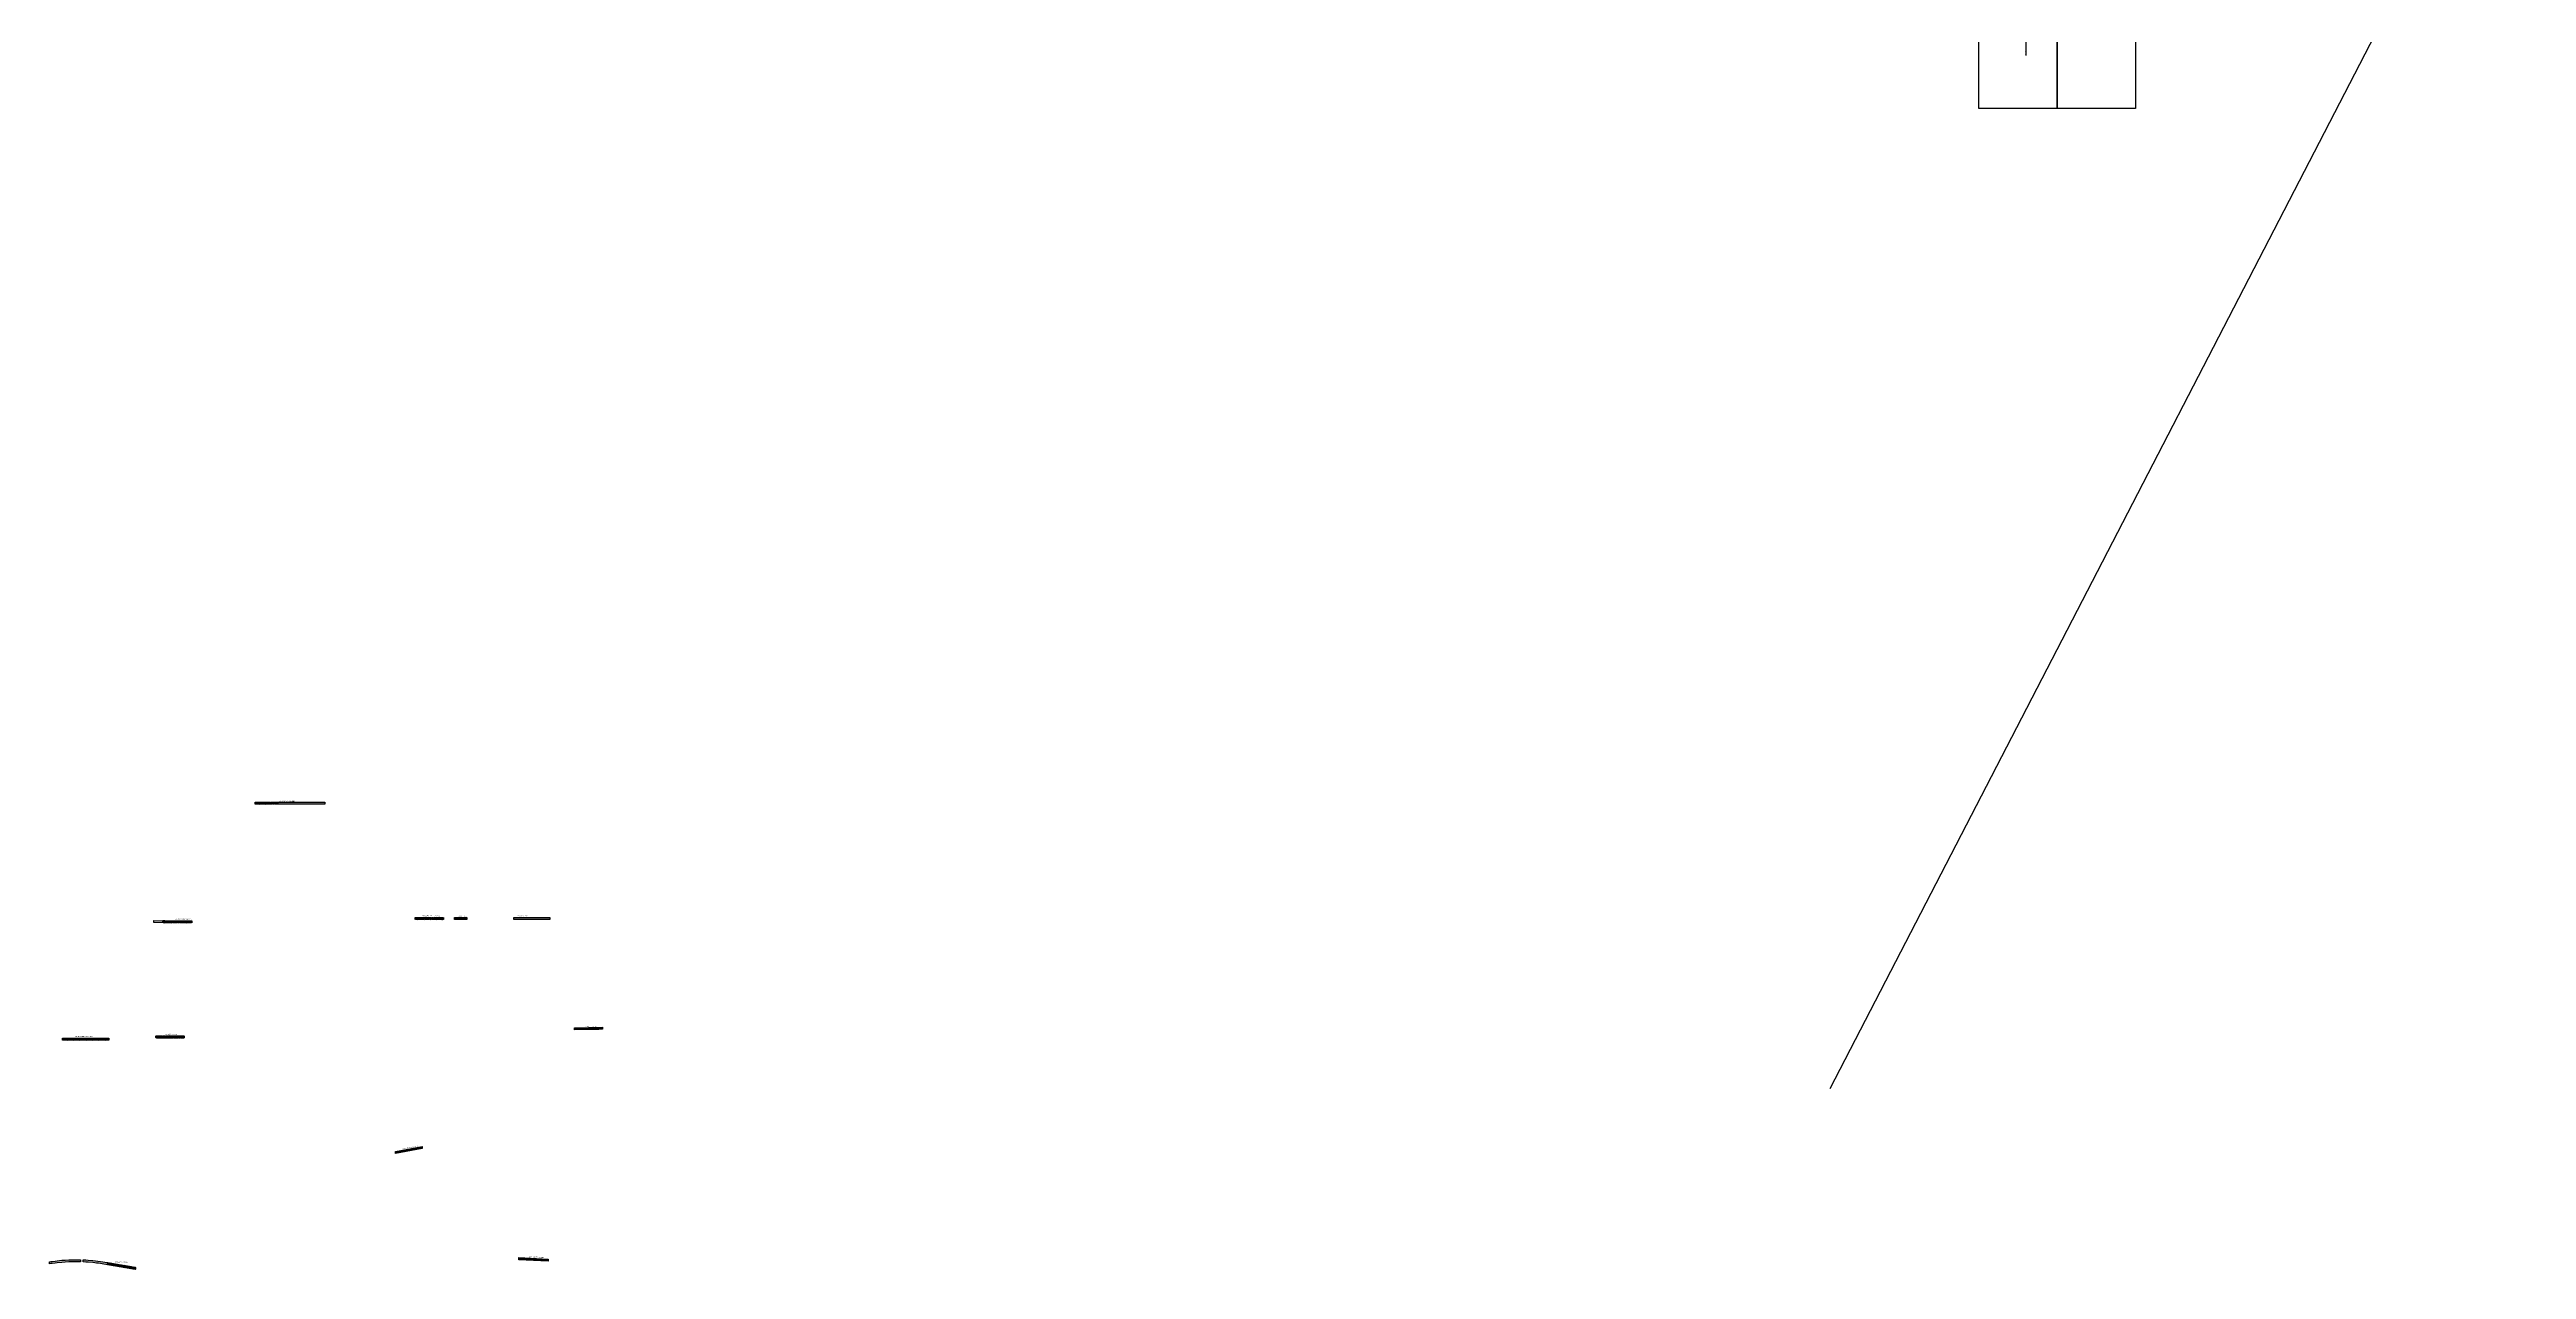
# Model space of a CAD drawing. Header units: metres. Extents: x 315735 to 333998, y 7388583 to 7411856.
# Drawn here: x 318176 to 333998, y 7388583 to 7396376 of the extents above; entities that cross this region are included whole.
import ezdxf
from ezdxf.enums import TextEntityAlignment as Align

# ---------------------------------------------------------------- set-up
doc = ezdxf.new("R2010")
doc.units = ezdxf.units.M
doc.header["$LTSCALE"] = 10
doc.linetypes.add('DASHED', pattern=[0.75, 0.5, -0.25])
doc.layers.add('_AUXILIAR', color=7, linetype='Continuous', lineweight=30)
for name, color, linetype in [('A-IMAGENS', 255, 'Continuous'), ('f-malha', 252, 'Continuous'), ('f-malha-txt', 8, 'Continuous'), ('U-VT-OAE EXISTENTE', 252, 'Continuous'), ('U-VT-PERFIL-TXT', 2, 'Continuous'), ('U-VT-PLATAFORMA', 3, 'DASHED'), ('U-VT-VIADUTO-EXISTENTE', 252, 'Continuous')]:
    doc.layers.add(name, color=color, linetype=linetype)
doc.layers.add('U-VT-PLATAFORMA EXISTENTE', color=252, linetype='Continuous', transparency=0.5)
doc.styles.add('DIM', font='arial.ttf', dxfattribs={"width": 0.8})
doc.styles.add('R60', font='arial.ttf', dxfattribs={"height": 1.5})
picture_1 = doc.add_image_def('image39.jpg', size_in_pixel=(5000, 5000))
picture_2 = doc.add_image_def('image97.jpg', size_in_pixel=(5000, 5000))

msp = doc.modelspace()

# ---------------------------------------------------------------- hatches: boundary and pattern name
at = {"layer": 'U-VT-OAE EXISTENTE'}
h = msp.add_hatch(dxfattribs=at)
h.set_pattern_fill('ANSI31', color=256, angle=-0.0282842)
h.set_pattern_definition([(44.971715783, (-23604.4113, -12568.6732), (-2.2439554748, 2.2461720386), [])])
h.paths.add_polyline_path([(318257.856, 7390048.149), (318257.931, 7390061.149), (318553.84, 7390061.2), (318553.766, 7390048.2)])
at = {"layer": 'U-VT-PLATAFORMA'}
h = msp.add_hatch(dxfattribs=at)
h.set_pattern_fill('ANSI31', color=256)
h.set_pattern_definition([(45, (-18719.152, -11229.3753), (-2.2450640303, 2.2450640303), [])])
h.paths.add_polyline_path([(319488.752, 7391568.306), (319488.752, 7391555.306), (319634.048, 7391555.306), (319634.048, 7391568.306)])
h = msp.add_hatch(dxfattribs=at)
h.set_pattern_fill('ANSI31', color=256)
h.set_pattern_definition([(45, (-19308.18, -11986.723), (-2.2450640303, 2.2450640303), [])])
h.paths.add_polyline_path([(318899.724, 7390797.958), (318899.792, 7390810.958), (319079.82, 7390810.014), (319079.752, 7390797.014)])
h = msp.add_hatch(dxfattribs=at)
h.set_pattern_fill('ANSI31', color=256)
h.paths.add_polyline_path([(320511.709, 7390817.569), (320511.777, 7390830.569), (320691.698, 7390830.648), (320691.698, 7390817.648)])
h = msp.add_hatch(dxfattribs=at)
h.set_pattern_fill('ANSI31', color=256, angle=0.5367294)
h.set_pattern_definition([(45.536729385, (46902.264, -14874.7117), (-2.265996292, 2.2239347572), [])])
h.paths.add_polyline_path([(319035.638, 7390074.252), (319035.76, 7390061.252), (318855.731, 7390061.252), (318855.609, 7390074.252)])
at = {"layer": 'U-VT-PLATAFORMA', "linetype": 'Continuous', "lineweight": 0}
h = msp.add_hatch(dxfattribs=at)
h.set_pattern_fill('ANSI31', color=256)
h.set_pattern_definition([(45, (-22455.739, -12003.016), (-2.2450640303, 2.2450640303), [])])
h.paths.add_polyline_path([(318545.752, 7388626.693), (318725.752, 7388596.113), (318725.681, 7388582.657), (318545.691, 7388613.279)])
at = {"layer": 'U-VT-PLATAFORMA EXISTENTE'}
h = msp.add_hatch(color=8, dxfattribs=at)
h.dxf.hatch_style = 1
h.paths.add_polyline_path([(318175.639, 7388631.777), (318183.246, 7388633.007), (318192.604, 7388634.349), (318210.575, 7388636.696), (318224.814, 7388638.294), (318253.327, 7388641.248), (318275.457, 7388642.792), (318298.973, 7388643.983), (318319.815, 7388644.635), (318340.177, 7388644.92), (318355.103, 7388644.921), (318370.417, 7388644.628), (318373.866, 7388644.517), (318373.866, 7388631.467), (318370.417, 7388631.578), (318355.103, 7388631.871), (318340.177, 7388631.87), (318319.815, 7388631.585), (318298.973, 7388630.933), (318275.457, 7388629.742), (318253.327, 7388628.198), (318224.814, 7388625.244), (318210.575, 7388623.646), (318192.604, 7388621.299), (318183.246, 7388619.957), (318175.639, 7388618.727)])
h = msp.add_hatch(color=8, dxfattribs=at)
h.dxf.hatch_style = 1
edge = h.paths.add_edge_path()
edge.add_line((318390.625, 7388630.843), (318390.541, 7388644.1))
edge.add_line((318390.541, 7388644.1), (318406.908, 7388643.217))
edge.add_line((318406.908, 7388643.217), (318422.78, 7388642.18))
edge.add_line((318422.78, 7388642.18), (318452.732, 7388639.531))
edge.add_line((318452.732, 7388639.531), (318500.482, 7388633.596))
edge.add_line((318500.482, 7388633.596), (318544.228, 7388626.677))
edge.add_line((318544.228, 7388626.677), (318545.668, 7388626.432))
edge.add_line((318545.668, 7388626.432), (318636.161, 7388611.058))
edge.add_line((318636.161, 7388611.058), (318636.195, 7388597.906))
edge.add_line((318636.195, 7388597.906), (318545.691, 7388613.279))
edge.add_arc((318359.683, 7387564.764), 1064.886, 79.9402989, 82.4077783)
edge.add_arc((318341.734, 7387529.284), 1102.504, 81.7267644, 84.2150313)
edge.add_line((318452.861, 7388626.174), (318422.78, 7388629.13))
edge.add_line((318422.78, 7388629.13), (318406.847, 7388629.851))
edge.add_line((318406.847, 7388629.851), (318390.625, 7388630.843))
at = {"layer": 'U-VT-VIADUTO-EXISTENTE'}
h = msp.add_hatch(color=256, dxfattribs=at)
h.dxf.hatch_style = 1
h.paths.add_polyline_path([(319634.047, 7391555.45), (319634.048, 7391568.458), (319933.807, 7391568.636), (319933.807, 7391555.636)])
h = msp.add_hatch(color=256, dxfattribs=at)
h.dxf.hatch_style = 1
h.paths.add_polyline_path([(319085.429, 7390797.005), (318840.874, 7390798.294), (318840.874, 7390811.294), (319085.429, 7390810.005)])
h = msp.add_hatch(color=256, dxfattribs=at)
h.dxf.hatch_style = 1
h.paths.add_polyline_path([(320762.768, 7390817.772), (320762.831, 7390830.772), (320841.752, 7390830.838), (320841.757, 7390817.838)])
h = msp.add_hatch(color=256, dxfattribs=at)
h.dxf.hatch_style = 1
h.paths.add_polyline_path([(321141.752, 7390817.839), (321141.815, 7390830.839), (321371.747, 7390830.923), (321371.752, 7390817.923)])
h = msp.add_hatch(color=256, dxfattribs=at)
h.dxf.hatch_style = 1
h.paths.add_polyline_path([(319035.638, 7390074.252), (319035.76, 7390061.252), (318855.731, 7390061.252), (318855.609, 7390074.252)])
h = msp.add_hatch(color=256, dxfattribs=at)
h.dxf.hatch_style = 1
h.paths.add_polyline_path([(321708.752, 7390116.827), (321708.703, 7390129.828), (321528.911, 7390127.197), (321529.004, 7390114.198)])
h = msp.add_hatch(color=256, dxfattribs=at)
h.dxf.hatch_style = 1
h.paths.add_polyline_path([(320555.886, 7389368.136), (320555.886, 7389354.903), (320385.55, 7389322.516), (320385.55, 7389335.749)])
h = msp.add_hatch(color=256, dxfattribs=at)
h.dxf.hatch_style = 1
h.paths.add_polyline_path([(321173.71, 7388645.057), (321173.744, 7388658.057), (321361.72, 7388648.769), (321361.691, 7388635.642)])

# ---------------------------------------------------------------- linework, layer by layer
at = {"layer": '_AUXILIAR'}
msp.add_lwpolyline([(329550.963, 7389738.824), (333998.464, 7398343.203)], dxfattribs=at)
at = {"layer": 'f-malha'}
msp.add_line((330800, 7396939.651), (330800, 7396338.723), dxfattribs=at)
at = {"layer": 'U-VT-OAE EXISTENTE', "color": 2}
msp.add_lwpolyline([(318257.856, 7390048.149), (318257.931, 7390061.149), (318553.84, 7390061.2), (318553.766, 7390048.2)], close=True, dxfattribs=at)
at = {"layer": 'U-VT-PLATAFORMA', "linetype": 'Continuous'}
msp.add_line((318545.752, 7388626.693), (318545.691, 7388613.279), dxfattribs=at)
at = {"layer": 'U-VT-PLATAFORMA'}
for points in [[(319488.752, 7391555.458), (319488.752, 7391568.458), (319634.048, 7391568.458), (319634.048, 7391555.458)], [(318899.724, 7390797.958), (318899.792, 7390810.958), (319079.82, 7390810.014), (319079.752, 7390797.014)], [(320511.709, 7390817.569), (320511.777, 7390830.569), (320691.698, 7390830.648), (320691.698, 7390817.648)], [(318855.609, 7390074.252), (319035.638, 7390074.252), (319035.76, 7390061.252), (318855.731, 7390061.252)], [(319035.638, 7390074.252), (319035.76, 7390061.252), (318855.731, 7390061.252), (318855.609, 7390074.252)], [(318545.752, 7388626.693), (318725.752, 7388596.113), (318725.681, 7388582.657), (318545.691, 7388613.279)]]:
    msp.add_lwpolyline(points, close=True, dxfattribs=at)
at = {"layer": 'U-VT-PLATAFORMA', "linetype": 'Continuous', "lineweight": 0}
msp.add_lwpolyline([(318545.752, 7388626.693), (318725.752, 7388596.113), (318725.681, 7388582.657), (318545.691, 7388613.279)], close=True, dxfattribs=at)
at = {"layer": 'U-VT-VIADUTO-EXISTENTE', "color": 2}
for points in [[(319634.047, 7391555.45), (319634.048, 7391568.458), (319933.807, 7391568.636), (319933.807, 7391555.636)], [(319085.429, 7390797.005), (318840.874, 7390798.294), (318840.874, 7390811.294), (319085.429, 7390810.005)], [(320762.768, 7390817.772), (320762.831, 7390830.772), (320841.752, 7390830.838), (320841.757, 7390817.838)], [(321141.752, 7390817.839), (321141.815, 7390830.839), (321371.747, 7390830.923), (321371.752, 7390817.923)], [(320555.886, 7389368.136), (320555.886, 7389354.903), (320385.55, 7389322.516), (320385.55, 7389335.749)], [(318175.639, 7388631.777), (318183.246, 7388633.007), (318192.604, 7388634.349), (318210.575, 7388636.696), (318224.814, 7388638.294), (318253.327, 7388641.248), (318275.457, 7388642.792), (318298.973, 7388643.983), (318319.815, 7388644.635), (318340.177, 7388644.92), (318355.103, 7388644.921), (318370.417, 7388644.628), (318373.866, 7388644.517), (318373.866, 7388631.467), (318370.417, 7388631.578), (318355.103, 7388631.871), (318340.177, 7388631.87), (318319.815, 7388631.585), (318298.973, 7388630.933), (318275.457, 7388629.742), (318253.327, 7388628.198), (318224.814, 7388625.244), (318210.575, 7388623.646), (318192.604, 7388621.299), (318183.246, 7388619.957), (318175.639, 7388618.727)], [(321173.71, 7388645.057), (321173.744, 7388658.057), (321361.72, 7388648.769), (321361.691, 7388635.642)]]:
    msp.add_lwpolyline(points, close=True, dxfattribs=at)
msp.add_lwpolyline([(321708.703, 7390129.828), (321708.752, 7390116.783), (321684.905, 7390116.478), (321529.004, 7390114.198), (321528.886, 7390127.197), (321708.703, 7390129.828)], dxfattribs=at)
msp.add_lwpolyline([(318390.625, 7388630.843), (318390.541, 7388644.1), (318406.908, 7388643.217), (318422.78, 7388642.18), (318452.732, 7388639.531), (318500.482, 7388633.596), (318544.228, 7388626.677), (318545.668, 7388626.432), (318636.161, 7388611.058), (318636.195, 7388597.906), (318545.691, 7388613.279, 0.010766826), (318500.378, 7388620.315, 0.010857539), (318452.861, 7388626.174), (318422.78, 7388629.13), (318406.847, 7388629.851), (318390.625, 7388630.843)], format="xyb", close=True, dxfattribs=at)

# ---------------------------------------------------------------- texts
at = {"layer": 'f-malha-txt', "style": 'R60'}
msp.add_text('E=330800', height=3, rotation=90, dxfattribs=at).set_placement((330800, 7396362.125), align=Align.BOTTOM_RIGHT)
at = {"layer": 'U-VT-PERFIL-TXT', "style": 'DIM', "width": 0.8}
for s, p in [('ESTAÇÃO BARRA FUNDA', (319642.154, 7391571.684)), ('ESTAÇÃO LAPA UNIFICADA', (320558.221, 7390838.509)), ('ESTAÇÃO LAPA', (320775.927, 7390837.532)), ('ESTAÇÃO LAPA', (321165.438, 7390838.717)), ('ESTAÇÃO PIRITUBA', (321589.229, 7390132.797)), ('ESTAÇÃO JARAGUÁ', (318595.79, 7388625.731))]:
    msp.add_text(s, height=6, dxfattribs=at).set_placement(p)
for s, rotation, p in [('PONTE SOBRE O RIO TIETÊ', 359.9717158, (318336.552, 7390067.654)), ('ESTAÇÃO VILA CLARICE', 11.302111, (320432.58, 7389348.722))]:
    msp.add_text(s, height=6, rotation=rotation, dxfattribs=at).set_placement(p)
at = {"layer": 'U-VT-PLATAFORMA', "style": 'DIM', "width": 0.8}
for s, p in [('ESTAÇÃO ÁGUA BRANCA', (318978.41, 7390817.502)), ('ESTAÇÃO PIQUERI', (318914.725, 7390081.149))]:
    msp.add_text(s, height=6, dxfattribs=at).set_placement(p)
msp.add_text('ESTAÇÃO VILA AURORA', height=6, rotation=356.7028607, dxfattribs=at).set_placement((321236.795, 7388660.807))

# ---------------------------------------------------------------- pictures from other files: only their frames are drawn
at = {"layer": 'A-IMAGENS', "transparency": 33554687}
image = msp.add_image(picture_1, insert=(330499.95, 7396000.05), size_in_units=(500, 500), dxfattribs=dict(at, brightness=90))
image.dxf.flags = 6
image = msp.add_image(picture_2, insert=(330999.95, 7396000.05), size_in_units=(500, 500), dxfattribs=dict(at, brightness=90))
image.dxf.flags = 6

doc.saveas('drawing.dxf')
